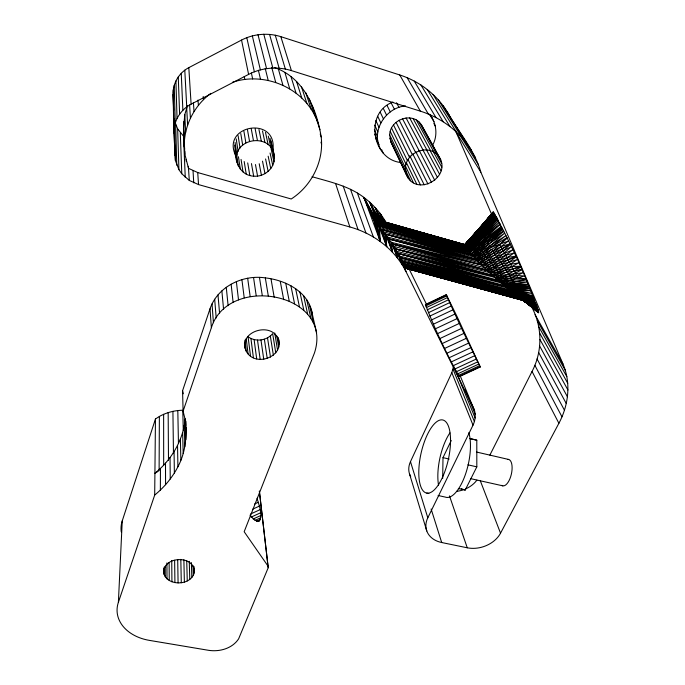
<?xml version="1.0" encoding="UTF-8"?>
<svg xmlns="http://www.w3.org/2000/svg" width="685" height="685" viewBox="0 0 685 685"><rect width="100%" height="100%" fill="white"/><g stroke="black" fill="none" stroke-linecap="round" stroke-linejoin="round"><path stroke-width="1.03" d="M160.367 490.083L160.444 468.42C174.058 455.371 183.477 437.706 185.267 418.809C187.039 435.129 185.84 452.074 177.912 466.759C172.269 477.71 164.186 487.275 154.69 495.084L118.385 602.312A43.309 32.007 -3.2 0 0 149.416 640.381L208.574 650.313C219.551 652.043 232.301 648.524 238.62 638.865L268.212 567.737L259.358 490.982M159.108 470.672L159.374 416.454C166.498 412.447 174.615 410.392 182.767 410.238L183.289 430.283M154.69 495.084L155.461 418.989L159.374 416.454M442.69 478.438L442.998 457.649L451.235 440.515M459.292 376.69C446.355 353.597 434.898 329.237 425.419 304.534L446.286 294.636L457.297 317.044L480.262 366.989L459.292 376.69L459.001 375.303M427.8 517.817L473.018 425.137C475.673 419.7 476.075 413.115 473.378 407.609L405.922 271.483C394.92 249.289 373.462 233.499 349.847 226.958L198.539 184.59L189.283 180.429L181.773 173.75L178.922 169.657L175.377 160.436L173.964 132.984L173.082 94.513C172.646 83.484 179.025 72.713 188.812 67.652L241.54 40.064C253.527 33.822 267.946 32.546 280.833 36.665L399.74 74.965C419.28 81.25 436.593 94.402 447.305 111.989C458.419 131.991 474.559 149.767 480.844 172.183L562.976 364C571.187 383.018 568.576 405.315 558.891 423.279L500.529 533.178A26.004 19.617 -18.1 0 1 467.256 547.786L441.697 542.529A26.15 19.908 -17.1 0 1 427.8 517.817L410.478 461.639L451.817 372.717L453.718 365.876M189.283 180.429L188.512 168.339L184.847 154.271L183.469 128.789L184.796 114.566L187.459 105.687M184.256 146.975L183.717 121.656M173.964 132.984L173.288 89.863M118.385 602.312L122.247 520.883L155.461 418.989M185.875 439.659L186.063 427.38M250.016 515.188C252.371 517.646 254.82 521.353 258.613 521.276L259.615 520.686C262.86 513.544 258.853 505.333 257.098 498.235M489.869 455.123L532.048 371.45C542.64 351.465 542.469 326.719 531.628 306.863M274.428 67.541C303.669 77.465 316.616 108.744 321.179 136.897C324.091 161.155 311.624 185.875 291.228 198.993L197.725 172.552L188.512 168.339L188.264 166.301M163.629 572.206C163.895 555.321 196.03 555.261 194.223 572.857C190.165 587.627 161.874 585.855 163.621 569.029M400.973 162.533C371.767 159.631 364.351 112.46 392.899 102.074M380.714 149.45C370.439 131.4 385.604 107.425 405.546 105.944M525.712 302.017L538.376 312.651C527.476 278.726 511.173 243.672 493.234 212.162L479.089 228.507L479.697 229.963L464.755 245.718L373.813 219.054L363.863 197.417C348.811 185.875 329.896 181.885 312.086 176.713M237.036 162.465C231.282 136.897 274.051 131.751 274.385 158.021C274.437 168.673 264.042 177.192 253.664 176.173C240.135 175.463 234.835 161.617 235.178 149.801M278.718 340.916C273.572 320.263 236.71 331.138 246.257 351.268C255.197 368.008 285.388 356.508 278.187 337.756M184.522 139.629C186.286 121.408 196.115 104.231 210.809 93.357M389.671 134.902C389.936 119.644 412.353 111.278 421.224 124.55L439.162 156.899C452.263 177.235 416.446 197.563 406.488 174.992L390.75 141.641L389.671 134.902L405.383 167.902L406.488 174.992M272.87 150.546C277.956 114.652 218.892 125.192 236.462 157.07M405.383 167.902C405.914 151.796 429.641 142.959 439.162 156.899M174.187 128.009C175.506 117.888 182.09 108.855 191.106 104.171L248.604 74.4C261.687 67.661 277.348 66.214 291.408 70.598L420.325 111.15C441.268 117.726 459.978 131.614 471.434 150.443M490.46 216.109L493.234 212.162L475.364 233.594M186.217 432.56L184.83 418.278L183.1 411.18L182.561 390.775L210.004 308.824C217.582 286.647 242.858 274.42 265.318 277.896C286.381 280.182 310.356 292.641 312.54 316.016M183.1 411.18L211.374 327.704C228.259 273.572 334.323 292.743 314.415 353.075L244.168 531.723L268.049 566.135M442.416 278.024L409.51 268.974L524.462 300.715L523.237 300.321L538.684 312.36L522.997 300.218C501.703 284.292 480.116 266.259 464.627 244.819L493.679 212.513L464.627 244.819L373.59 219.268L374.986 222.188L387.419 237.027L394.269 246.514L406.453 268.503L524.016 300.647L406.496 268.426L406.248 267.612M406.496 268.426L522.184 299.756L538.556 311.469L522.184 299.756L406.308 268.357M525.558 301.931L538.547 312.702L528.392 303.849L538.376 312.651L536.638 310.322M458.351 488.568L465.192 490.075L476.82 466.845L476.794 440.19L469.55 438.469M432.381 145.665C438.049 135.904 436.542 123.368 429.957 114.429M471.152 238.406L493.183 212.179L466.519 243.184M487.069 219.928L493.046 212.453L479.5 228.781L493.089 212.256L479.303 228.602M488.405 218.481L493.063 212.778M467.727 242.456L469.071 240.82M471.092 238.38L493.106 212.204M479.5 228.781L493.046 212.453M465.886 243.92L468.668 240.675M470.056 239.056L493.423 212.264L464.978 244.716L479.089 228.507M464.772 244.733L479.08 228.61L464.627 244.819L373.813 219.054L464.832 245.872L495.383 215.039L464.584 245.213L494.399 213.472L464.627 244.819L374.087 218.994L363.863 197.417C372.983 204.335 380.928 212.966 386.306 223.122M467.17 242.55L472.436 236.745M464.558 244.99L494.853 214.182L464.601 245.307L373.813 219.054L464.558 244.99L494.005 212.924L479.14 228.807M465.141 246.412L480.014 230.554L495.675 215.527L465.415 246.823L496.291 216.597L465.141 246.412L374.986 222.188L380.312 241.531L379.404 227.446L468.865 251.155L501.394 226.281L485.639 239.836L469.756 252.183L381.125 229.432L386.7 246.634L385.835 235.058L392.496 252.234L391.409 242.336L482.214 265.086L505.676 255.274L514.178 252.962L487.951 270.618L395.827 248.972L397.651 258.279L391.409 242.336M380.252 221.323L369.823 202.272L376.476 219.765L375.286 219.234L363.863 197.417L380.312 241.531L377.623 225.391L466.819 248.706L497.147 218.155L465.817 247.388L480.844 232.009L496.967 217.813L466.134 247.824L374.986 222.188L464.832 245.872L373.59 219.268L363.863 197.417L376.476 219.765L465.603 244.87L464.832 244.699M484.989 267.767L516.036 257.012L502.918 266.405L490.811 273.332L513.056 268.811L520.206 266.242L511.832 266.551L496.719 270.181L490.195 272.758L395.827 248.972L402.138 264.71L398.507 253.596L493.834 276.183L518.699 262.886L510.59 264.282L487.951 270.618L394.269 246.514L397.651 258.279L392.608 244.04L484.989 267.767L497.73 258.579L511.31 246.78L479.44 262.381L492.84 251.095L506.943 237.575L474.559 257.406L488.474 244.305L503.852 231.213L471.443 254.058L485.639 239.836L501.942 227.377L486.53 241.266L472.53 255.248L385.03 234.047L386.7 246.634L379.404 227.446M250.504 356.089L248.081 336.78C255.505 342.183 266.825 340.736 272.656 333.646L275.772 352.843M464.755 245.718L480.014 230.554M500.178 223.892L468.112 250.273L498.569 220.801L466.819 248.706M468.865 251.155L381.125 229.432L471.057 253.638L478.481 247.182L502.876 229.252L487.48 242.755L473.463 256.25L505.967 235.546L490.58 247.593L476.914 259.846L388.952 238.996L392.496 252.234L387.419 237.027L476.914 259.846L500.94 246.651L508.553 240.932L490.58 247.593L481.358 232.874L466.288 248.021L377.623 225.391L468.865 251.155L499.348 222.291L467.435 249.468L497.832 219.423L466.288 248.021L376.228 223.738L380.312 241.531L374.001 220.733L464.832 245.872L373.556 219.662L363.863 197.417L374.635 219.046L465.603 244.87M480.844 232.009L465.577 247.062L374.986 222.188L466.288 248.021L375.577 222.95L380.312 241.531L374.541 221.572L464.832 245.872L373.659 220.031M481.932 233.833L497.712 219.183M521.559 299.362L538.401 310.862L520.883 298.925L538.076 309.714L519.316 297.829L406.059 267.989L521.559 299.362L538.204 310.142C520.677 301.109 509.452 284.566 496.719 270.181L489.33 271.928L508.124 259.752L515.659 256.19L506.891 257.509L483.541 266.371L496.471 256.661L510.256 244.545L478.147 261.096L491.693 249.323L525.866 299.842L536.381 304.799L519.316 297.829L405.246 266.602L515.471 294.935L533.992 298.591L510.787 291.176L402.489 261.387L505.487 286.673L530.815 290.774L509.512 290.115L533.272 296.793L513.236 293.171L404.047 264.367L510.787 291.176L531.894 293.394L506.857 287.863L529.077 286.621L502.662 284.189L526.114 279.677L517.877 277.682L496.771 278.898L508.176 274.257L520.651 267.253L513.056 268.811L495.281 277.528L398.507 253.596L405.922 271.483L399.834 256.139L499.742 281.595L527.133 282.049L504.04 285.414L400.648 257.757L499.742 281.595L510.77 278.101L523.109 272.784L493.834 276.183L397.343 251.506L402.138 264.71M160.444 468.42L154.913 473.344L158.269 471.212M483.25 236L467.649 249.725L377.623 225.391L468.626 250.881L483.987 237.207L500.367 224.252L469.756 252.183L478.481 247.182L496.719 270.181M386.7 246.634L383.086 231.727L472.53 255.248L504.751 233.054L475.698 258.605L499.819 244.605L507.234 238.175M499.742 281.595L398.507 253.596L498.26 280.259L509.477 276.192L521.782 269.796L492.292 274.736L504.228 268.374L517.201 259.572L486.401 269.128L499.005 260.514L512.731 249.828L480.776 263.682L500.94 246.651L509.914 243.817L502.096 248.758L482.214 265.086L392.608 244.04L487.951 270.618M481.435 251.112L474.183 257.012L385.03 234.047L476.914 259.846M486.53 241.266L502.473 228.422M484.826 255.488L477.942 260.899L388.952 238.996L482.214 265.086M487.48 242.755L503.586 230.682M483.653 253.989L476.015 258.93L385.03 234.047M487.292 258.605L479.902 262.834L388.952 238.996M493.936 266.816L487.566 270.25L392.608 244.04M482.497 265.36L489.878 261.833M425.411 304.911L446.5 294.952M425.702 305.93L446.757 295.946L446.286 294.636M426.301 307.591L447.451 297.564L446.757 295.946M427.2 309.86L448.435 299.807L447.451 297.564M428.382 312.711L449.703 302.624L448.435 299.807M429.829 316.093L451.227 305.981L449.703 302.624M431.516 319.938L452.982 309.817L451.227 305.981M433.408 324.193L454.934 314.055L452.982 309.817M435.48 328.766L457.049 318.619L454.934 314.055M437.681 333.569L459.284 323.431L457.049 318.619M439.976 338.518L461.604 328.38L459.284 323.431M442.322 343.502L463.95 333.381L480.262 366.989M444.659 348.434L466.288 338.33M446.954 353.212L468.557 343.134M449.154 357.741L470.732 347.697M451.227 361.937L472.761 351.927M453.127 365.721L474.602 355.746M454.814 369.018L476.221 359.094M456.27 371.784L477.599 361.903M457.46 373.959L478.704 364.12M458.368 375.508L479.526 365.721M458.976 376.425L480.176 366.655M254.589 504.014L258.382 502.276M252.765 509.135L259.409 506.095M250.65 513.964L260.18 509.614M251.104 517.132L260.66 512.765M253.176 518.999L260.848 515.505M254.966 520.394L260.737 517.766M256.455 521.268L260.326 519.504M257.671 521.568L259.615 520.686M232.395 82.311C265.643 70.932 306.281 89.024 317.866 122.726M499.528 273.546L492.858 275.267L395.827 248.972L493.834 276.183M501.214 282.914L528.469 285.183L515.754 285.397L505.487 286.673L400.648 257.757L501.214 282.914L524.504 275.978L516.696 275.498L495.281 277.528M514.281 271.054L521.67 269.539M495.538 277.767L502.336 276.868M498.526 280.507L526.114 279.677M498.26 280.259L505.119 280.122M511.763 287.717L506.532 287.589L402.489 261.387L508.912 289.618L520.275 291.938L532.913 295.894L512.02 292.187L534.737 300.475L524.188 297.495L513.236 293.171M501.429 283.111L507.85 283.273M514.538 283.633L528.118 284.361M504.04 285.414L529.676 288.042M516.927 287.118L529.993 288.805L508.201 289.01L514.221 290.457M525.874 279.12L517.877 277.682L499.819 244.605M426.798 493.054L428.844 493.5M438.092 495.512L445.284 497.079A37.238 14.531 -77.5 0 0 464.978 475.681A37.238 14.531 -77.5 0 0 468.805 432.714M470.689 478.652L502.781 485.828M442.998 457.649L449.189 459.053M467.941 464.824L476.82 466.845M476.64 452.066L508.655 459.464M469.97 438.597L476.794 440.19M536.192 304.286L515.471 294.935L404.047 264.367L516.541 293M401.598 259.641L505.487 286.673M403.311 262.971L510.787 291.176M404.689 265.583L515.471 294.935M512.371 297.05L522.681 299.91L406.059 267.989L519.829 298.206L537.271 307.282L517.509 296.494L535.507 302.479L524.188 297.495M405.708 267.407L519.316 297.829M406.059 267.989L521.079 299.062M404.047 264.367L518.691 295.312L535.85 303.386L525.866 299.842M444.471 278.589L524.676 300.629M460.483 244.006L463.574 244.862L460.534 243.971M470.133 285.337L473.224 286.193M477.342 287.332L480.433 288.197M482.497 288.762L485.588 289.627M489.706 290.765L497.952 293.052M500.007 293.625L510.316 296.485M409.493 268.982L524.136 300.681M378.719 220.75L383.865 222.205M385.878 222.736L388.909 223.601M390.981 224.158L465.706 244.905M385.92 222.788L389.011 223.652M393.121 224.817L398.268 226.264M400.323 226.846L403.414 227.711M405.469 228.293L417.807 231.77M419.871 232.352L425.008 233.799M427.063 234.381L430.154 235.246M432.209 235.828L444.548 239.305M446.611 239.887L464.096 244.81M381.125 229.432L472.53 255.248M493.012 291.467L496.086 292.332M503.252 294.362L500.187 293.488L503.235 294.404M508.373 295.8L505.307 294.935L510.402 296.425M385.878 222.788L388.943 223.661M393.036 224.817L396.101 225.69M400.194 226.846L403.259 227.72M405.306 228.302L408.371 229.175M412.464 230.331L417.576 231.787M419.622 232.361L422.696 233.234M426.781 234.398L429.855 235.263M439.051 237.875L444.171 239.33M446.209 239.904L449.283 240.777M453.367 241.942L458.488 243.389M492.994 291.502L496.068 292.375M522.312 294.85L533.863 298.266M461.159 488.653L465.192 490.075M536.783 305.912L520.66 297.376L516.807 295.971L405.246 266.602L518.374 297.153L537.725 308.618L528.007 302.753M523.965 300.698L520.129 298.412L529.145 304.268L530.952 306.435L538.65 312.608M529.633 304.885L538.35 310.63M530.053 305.407L538.538 311.375M530.712 306.186L538.65 311.949L522.741 300.073L530.712 306.186L523.237 300.321M523.674 300.527L530.952 306.435M525.626 301.982L537.853 312.12L531.877 306.734M531.877 306.683L537.1 311.05L532.134 306.512M531.928 306.76L534.317 308.858M525.969 302.042L531.252 306.666M174.906 122.007L177.655 128.891L183.494 136.161L185.258 177.372M429.135 114.155L431.875 117.7M528.606 303.558L529.145 304.268M379.122 144.698L375.834 138.507M443.109 105.747L466.973 143.816M453.162 122.17L454.866 124.876M456.561 127.59L458.256 130.304M459.96 133.01L461.656 135.724M462.786 137.531L475.244 157.413M438.349 99.882L461.887 137.591M459.455 134.32L478.387 164.683M433.04 94.444L456.21 131.811M455.568 130.441L456.244 132.453L480.844 172.183M427.226 89.461L449.968 126.519M420.95 84.991L443.212 121.776M414.237 81.061L435.985 117.606M430.574 115.911L433.947 121.673M407.155 77.713L428.339 114.052M433.862 123.48L435.309 125.963M399.74 74.965L420.325 111.15M535.019 314.706L562.976 364M537.228 320.683L565.253 370.242M538.812 326.856L566.846 376.69M539.737 333.184L567.737 383.292M440.797 160.059L421.224 124.55M540.02 339.597L567.933 389.996M419.023 121.973L436.833 154.194M435.497 152.335L441.679 163.544M416.274 119.952L433.913 152.07M447.305 111.989L450.901 118.548M432.766 150.751L441.774 167.183M539.66 346.062L567.437 396.752M413.098 118.556L430.54 150.623M430.111 150.64L441.071 170.822M538.667 352.535L566.272 403.508M390.75 141.641L408.174 178.109M409.639 117.88L426.849 149.912M426.25 149.407L439.616 174.315M537.057 358.949L564.44 410.212M406.051 117.931L423.013 149.981M377.7 220.467L369.823 202.272L379.627 220.75M422.748 149.681L437.467 177.492M534.839 365.268L561.974 416.814M396.521 102.759L398.944 107.365M419.194 150.452L434.718 180.241M402.489 118.719L419.203 150.828M382.358 221.306L375.226 207.589L380.492 221.195M532.048 371.45L558.891 423.279M391.126 102.844L394.449 109.317M415.692 151.599L431.499 182.433M399.115 120.209L415.589 152.404M412.815 153.997L427.945 183.974M396.076 122.332L412.336 154.656M387.025 105.413L390.287 111.92M409.75 155.718L424.195 184.804M393.515 124.987L409.579 157.456M409.056 268.905L426.498 304.286M383.36 108.572L386.571 115.114M408.02 159.536L420.427 184.881M391.546 128.061L407.447 160.701M369.823 202.272L378.677 220.493M384.191 221.854L380.055 213.335L383.437 221.957M406.359 162.636L416.788 184.214M390.244 131.417L406.025 164.237M380.226 112.229L383.386 118.813M405.152 165.479L413.44 182.818M405.058 169.229L410.52 180.754M389.842 138.353L405.537 171.541M381.905 221.709L375.226 207.589L381.185 221.315M377.709 116.279L380.826 122.915M461.604 328.38L463.95 333.381M375.859 120.62L378.942 127.307M384.079 222.086L380.055 213.335L383.788 222.111M374.738 125.132L377.795 131.871M374.352 129.696L377.401 136.486M374.721 134.191L377.769 141.033M381.656 149.638L383.206 153.115M384.268 219.448L385.432 222.394M456.244 132.453L491.821 214.765M460.037 375.423L474.637 410.906M465.098 389.885L475.227 414.399M454.934 368.83L475.15 417.996M405.58 265.96L405.965 266.885M453.068 369.335L474.405 421.6M451.817 372.717L473.018 425.137M480.365 480.93L500.529 533.178M357.407 193.076L373.385 236.967M350.506 189.291L365.953 232.994M449.488 495.889L467.256 547.786M343.202 186.089L358.084 229.646M312.112 105.49L319.938 129.73M309.32 98.923L314.98 115.962M320.203 133.96L321.179 136.897M305.767 92.68L311.315 109.54M335.564 183.511L349.847 226.958M320.94 142.155L321.582 144.141M301.503 86.849L306.906 103.538M296.571 81.506L301.794 98.041M431.122 508.998L441.697 542.529M280.833 36.665L291.408 70.598M291.031 76.729L296.048 93.117M409.664 474.345L426.789 530.978M275.267 35.218L285.354 69.065M284.943 72.567L289.738 88.844M269.556 34.404L279.146 68.217M278.393 69.099L282.939 85.274M263.776 34.25L272.853 68.072M271.722 67.378L275.73 82.465M258.005 34.747L266.568 68.628M265.215 68.431L268.22 80.47M182.561 390.775L183.28 393.772M252.328 35.894L260.377 69.879M258.408 70.281L260.497 79.297M311.144 309.089L316.607 332.756M309.269 304.337L313.473 322.909M306.734 299.833L310.887 318.328M270.96 140.785L273.983 154.279M270.01 138.319L272.776 150.709M272.287 148.619L274.385 158.021M246.814 37.675L254.358 71.814M268.306 136.152L270.798 147.455M271.029 148.457L273.966 161.754M303.583 295.646L307.651 314.064M270.07 152.995L272.741 165.342M265.497 132.402L268.152 144.672M299.85 291.827L303.815 310.185M251.378 72.97L252.662 78.98M268.152 156.197L270.772 168.604M262.509 130.972L264.932 142.489M295.586 288.462L299.439 306.76M241.54 40.064L248.604 74.4M265.592 158.954L268.152 171.421M290.86 285.576L294.584 303.832M258.956 129.499L261.293 140.99M262.509 161.155L264.984 173.665M285.731 283.239L289.31 301.46M255.145 128.78L257.397 140.262M244.245 76.514L244.828 79.52M259.221 163.749L261.405 175.249M280.285 281.475L283.71 299.67M251.249 128.84L253.407 140.331M255.471 164.571L257.577 176.096M247.448 129.679L249.511 141.196M314.124 112.297L314.475 114.284M251.455 163.604L253.664 176.173M271.029 279.052L274.188 297.221M243.903 131.272L245.881 142.814M278.059 337.996L279.078 344.007M276.834 336.061L278.684 347.115M247.705 162.919L249.819 175.48M274.728 332.978L277.571 350.103M265.318 277.896L268.315 296.048M240.777 133.524L242.678 145.117M244.185 161.506L246.215 174.05M270.327 335.984L273.375 355.224M238.097 135.63L240.05 147.994M241.06 159.417L243.004 171.926M259.461 277.365L262.286 295.526M267.527 337.859L270.489 357.142M236.205 138.892L238.097 151.325M238.448 156.745L240.332 169.212M235.058 142.446L236.924 154.956M264.359 339.203L267.236 358.52M236.625 154.639L238.311 166.01M234.561 145.092L236.565 158.723M253.544 277.485L256.199 295.655M260.968 339.957L263.751 359.291M257.5 340.077L260.18 359.428M247.662 278.238L250.145 296.434M254.101 339.572L256.687 358.914M250.916 338.458L253.416 357.793M241.908 279.617L244.22 297.864M246.223 338.664L248.081 353.88M244.922 340.137L246.257 351.268M244.442 343.142L245.11 348.357M236.368 281.612L238.517 299.902M259.392 491.462L268.212 567.737M231.128 284.181L233.123 302.53M226.264 287.28L228.122 305.707M221.863 290.868L223.584 309.372M203.205 96.491L203.488 99.633M217.993 294.884L219.594 313.473M214.688 299.259L216.195 317.943M183.469 128.789L183.965 134.868M197.982 100.07L198.402 105.353M212.016 303.934L213.437 322.712M210.004 308.824L211.374 327.704M193.41 102.51L194.026 111.569M197.725 172.552L198.539 184.59M188.812 67.652L191.106 104.171M189.625 104.951L190.413 118.197M193.042 170.839L193.744 182.852M184.796 70.17L186.731 106.886M186.688 107.614L187.613 125.149M184.796 114.566L185.635 132.316M186.183 159.357L186.277 161.42M181.251 73.286L182.869 110.242M184.179 138.944L184.625 149.159M184.719 151.205L184.847 154.271M178.263 76.908L179.607 114.13M180.292 132.744L181.773 173.75M173.082 94.513L173.656 110.353M194.009 566.529L194.223 572.857M193.024 565.716L193.341 575.229M191.372 562.599L191.834 577.421M177.655 128.891L178.922 169.657M175.908 80.95L177.038 118.462M185.875 421.155L185.866 425.419M189.257 561.323L189.779 579.339M184.282 425.702L184.856 446.663M175.677 124.687L176.773 165.179M186.731 560.75L187.253 580.914M174.238 85.308L175.223 123.129M182.647 432.475L183.186 453.538M174.469 123.403L175.377 160.436M173.922 118.779L174.786 155.529M183.871 559.765L184.385 582.062M180.395 439.076L180.857 460.251M177.809 410.546L178.451 443.281M180.823 559.371L181.285 582.747M177.526 445.481L177.912 466.759M177.706 559.542L178.083 582.935M174.067 451.655L174.367 473.027M172.92 411.334L173.468 453.624M174.632 560.287L174.923 582.618M171.73 560.544L171.935 581.813M170.051 457.554L170.24 479.021M168.167 412.593L168.493 460.243M169.135 562.471L169.255 580.546M166.926 562.933L166.994 578.876M165.496 463.154L165.565 484.715M165.231 566.247L165.256 576.864M164.109 567.189L164.117 574.612M163.629 414.314L163.672 465.235M410.709 476.649A24.446 19.283 -17.5 0 1 410.478 461.639M476.863 480.185A24.326 19.026 -18.5 0 1 465.843 488.816M462.906 489.955A24.326 19.026 -18.5 0 1 456.801 491.308M507.91 459.387A13.512 5.865 -77.6 0 1 511.301 474.422A13.512 5.865 -77.6 0 1 501.745 485.348M438.528 485.108A37.238 14.531 -77.5 0 1 449.908 432.894M121.271 531.945A39.584 30.722 -2.3 0 1 122.247 520.883M522.715 299.85L512.474 296.956L522.689 299.902M536.852 306.101L527.347 301.871L526.637 300.895L536.852 306.101M438.631 484.432A37.427 13.983 -77.5 0 0 446.012 421.986A37.427 13.983 -77.5 0 0 419.366 463.18A37.427 13.983 -77.5 0 0 438.631 484.432"/></g></svg>
